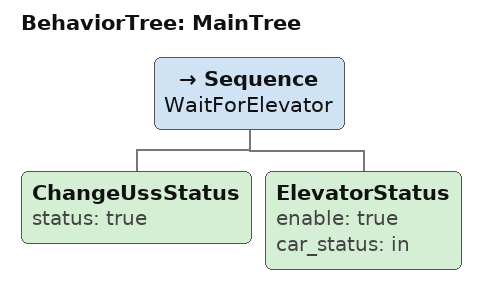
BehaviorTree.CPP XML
<root main_tree_to_execute="MainTree">
  <BehaviorTree ID="MainTree">
    <Sequence name="WaitForElevator">
      <!-- 使用默认参数 -->
      <ChangeUssStatus status="true"/>
      <ElevatorStatus enable="true"
                     car_status="in"/>
    </Sequence>
  </BehaviorTree>
</root>
